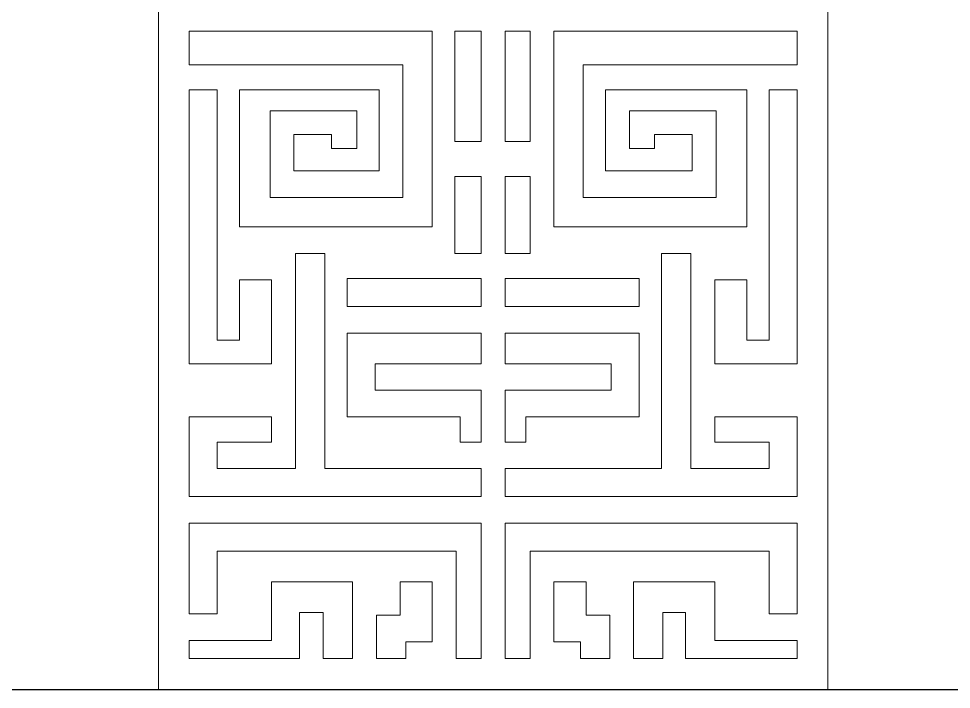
# Model space of a CAD drawing. Extents: x -66030 to 95157, y -13132 to 45879.
# Drawn here: x -33119 to -30513, y 24423 to 26297 of the extents above; entities that cross this region are included whole.
import ezdxf

# ---------------------------------------------------------------- set-up
doc = ezdxf.new("R2010")
doc.units = 0
doc.header["$LTSCALE"] = 100
doc.header["$MEASUREMENT"] = 0
doc.layers.get('0').update_dxf_attribs({"linetype": 'CONTINUOUS'})
doc.layers.add('3', color=11, linetype='CONTINUOUS')

msp = doc.modelspace()

# ---------------------------------------------------------------- linework, layer by layer
at = {"lineweight": 0}
for points in [[(-30858, 24422.6), (-32729, 24422.6), (-32729, 29168.3), (-30858, 29168.3), (-30858, 24422.6)], [(-30858, 24422.6), (-32729, 24422.6), (-32729, 29168.3), (-30858, 29168.3), (-30858, 24422.6)], [(-32471.2, 26168.5), (-32440, 26168.5), (-32436, 26168.5), (-32057.2, 26168.5), (-32045.5, 26168.5), (-32045.5, 25797.5), (-32416.5, 25797.5), (-32416.5, 26039.6), (-32174.3, 26039.6), (-32174.3, 25934.2), (-32244.7, 25934.2), (-32244.7, 25973.2), (-32350.1, 25973.2), (-32350.1, 25965.4), (-32350.1, 25891.2), (-32350.1, 25871.7), (-32127.5, 25871.7), (-32111.9, 25871.7), (-32111.9, 25910.7), (-32111.9, 25934.2), (-32111.9, 26024), (-32111.9, 26098.2), (-32467.3, 26098.2), (-32502.5, 26098.2), (-32502.5, 25715.4), (-31963.4, 25715.4), (-31963.4, 26262.3), (-32643.1, 26262.3), (-32643.1, 26168.5), (-32564.9, 26168.5), (-32471.2, 26168.5)], [(-32471.2, 26168.5), (-32440, 26168.5), (-32436, 26168.5), (-32436, 26168.5), (-32057.2, 26168.5), (-32045.5, 26168.5), (-32045.5, 25797.5), (-32416.5, 25797.5), (-32416.5, 26039.6), (-32174.3, 26039.6), (-32174.3, 25934.2), (-32244.7, 25934.2), (-32244.7, 25973.2), (-32350.1, 25973.2), (-32350.1, 25965.4), (-32350.1, 25965.4), (-32350.1, 25891.2), (-32350.1, 25891.2), (-32350.1, 25871.7), (-32127.5, 25871.7), (-32111.9, 25871.7), (-32111.9, 25910.7), (-32111.9, 25934.2), (-32111.9, 25934.2), (-32111.9, 26024), (-32111.9, 26024), (-32111.9, 26098.2), (-32467.3, 26098.2), (-32502.5, 26098.2), (-32502.5, 25715.4), (-31963.4, 25715.4), (-31963.4, 26262.3), (-32643.1, 26262.3), (-32643.1, 26168.5), (-32564.9, 26168.5), (-32471.2, 26168.5)], [(-31826.7, 25953.7), (-31900.9, 25953.7), (-31900.9, 26262.3), (-31826.7, 26262.3), (-31826.7, 25953.7)], [(-31826.7, 25953.7), (-31900.9, 25953.7), (-31900.9, 26262.3), (-31826.7, 26262.3), (-31826.7, 25953.7)], [(-31760.3, 25953.7), (-31690, 25953.7), (-31690, 26262.3), (-31760.3, 26262.3), (-31760.3, 25953.7)], [(-31760.3, 25953.7), (-31690, 25953.7), (-31690, 26262.3), (-31760.3, 26262.3), (-31760.3, 25953.7)], [(-31115.8, 26098.2), (-31084.6, 26098.2), (-31084.6, 25715.4), (-31623.6, 25715.4), (-31623.6, 26262.3), (-30944, 26262.3), (-30944, 26168.5), (-31022.1, 26168.5), (-31115.8, 26168.5), (-31143.2, 26168.5), (-31147.1, 26168.5), (-31533.8, 26168.5), (-31541.6, 26168.5), (-31541.6, 25797.5), (-31170.5, 25797.5), (-31170.5, 26039.6), (-31412.7, 26039.6), (-31412.7, 25934.2), (-31342.4, 25934.2), (-31342.4, 25973.2), (-31236.9, 25973.2), (-31236.9, 25965.4), (-31236.9, 25891.2), (-31236.9, 25871.7), (-31459.6, 25871.7), (-31479.1, 25871.7), (-31479.1, 25910.7), (-31479.1, 25934.2), (-31479.1, 26024), (-31479.1, 26098.2), (-31119.7, 26098.2), (-31115.8, 26098.2)], [(-31115.8, 26098.2), (-31084.6, 26098.2), (-31084.6, 25715.4), (-31623.6, 25715.4), (-31623.6, 26262.3), (-30944, 26262.3), (-30944, 26168.5), (-31022.1, 26168.5), (-31115.8, 26168.5), (-31143.2, 26168.5), (-31147.1, 26168.5), (-31147.1, 26168.5), (-31533.8, 26168.5), (-31541.6, 26168.5), (-31541.6, 25797.5), (-31170.5, 25797.5), (-31170.5, 26039.6), (-31412.7, 26039.6), (-31412.7, 25934.2), (-31342.4, 25934.2), (-31342.4, 25973.2), (-31236.9, 25973.2), (-31236.9, 25965.4), (-31236.9, 25965.4), (-31236.9, 25891.2), (-31236.9, 25891.2), (-31236.9, 25871.7), (-31459.6, 25871.7), (-31479.1, 25871.7), (-31479.1, 25910.7), (-31479.1, 25934.2), (-31479.1, 25934.2), (-31479.1, 26024), (-31479.1, 26098.2), (-31119.7, 26098.2), (-31115.8, 26098.2)], [(-32643.1, 26098.2), (-32564.9, 26098.2), (-32564.9, 25399.1), (-32502.5, 25399.1), (-32502.5, 25567), (-32412.6, 25567), (-32412.6, 25332.7), (-32643.1, 25332.7), (-32643.1, 26098.2)], [(-32643.1, 26098.2), (-32564.9, 26098.2), (-32564.9, 25399.1), (-32502.5, 25399.1), (-32502.5, 25567), (-32412.6, 25567), (-32412.6, 25332.7), (-32643.1, 25332.7), (-32643.1, 26098.2)], [(-30944, 26098.2), (-31022.1, 26098.2), (-31022.1, 25399.1), (-31084.6, 25399.1), (-31084.6, 25567), (-31174.4, 25567), (-31174.4, 25332.7), (-30944, 25332.7), (-30944, 26098.2)], [(-30944, 26098.2), (-31022.1, 26098.2), (-31022.1, 25399.1), (-31084.6, 25399.1), (-31084.6, 25567), (-31174.4, 25567), (-31174.4, 25332.7), (-30944, 25332.7), (-30944, 26098.2)], [(-31826.7, 25641.2), (-31900.9, 25641.2), (-31900.9, 25856.1), (-31826.7, 25856.1), (-31826.7, 25641.2)], [(-31826.7, 25641.2), (-31900.9, 25641.2), (-31900.9, 25856.1), (-31826.7, 25856.1), (-31826.7, 25641.2)], [(-31760.3, 25641.2), (-31690, 25641.2), (-31690, 25856.1), (-31760.3, 25856.1), (-31760.3, 25641.2)], [(-31760.3, 25641.2), (-31690, 25641.2), (-31690, 25856.1), (-31760.3, 25856.1), (-31760.3, 25641.2)], [(-31826.7, 24961.6), (-32643.1, 24961.6), (-32643.1, 25184.2), (-32412.6, 25184.2), (-32412.6, 25113.9), (-32564.9, 25113.9), (-32564.9, 25039.7), (-32346.2, 25039.7), (-32346.2, 25039.7), (-32346.2, 25641.2), (-32264.2, 25641.2), (-32264.2, 25039.7), (-32256.4, 25039.7), (-32256.4, 25039.7), (-31826.7, 25039.7), (-31826.7, 24961.6)], [(-31826.7, 24961.6), (-32643.1, 24961.6), (-32643.1, 25184.2), (-32412.6, 25184.2), (-32412.6, 25113.9), (-32564.9, 25113.9), (-32564.9, 25039.7), (-32346.2, 25039.7), (-32346.2, 25039.7), (-32346.2, 25641.2), (-32264.2, 25641.2), (-32264.2, 25039.7), (-32256.4, 25039.7), (-32256.4, 25039.7), (-31826.7, 25039.7), (-31826.7, 24961.6)], [(-31760.3, 24961.6), (-30944, 24961.6), (-30944, 25184.2), (-31174.4, 25184.2), (-31174.4, 25113.9), (-31022.1, 25113.9), (-31022.1, 25039.7), (-31240.8, 25039.7), (-31240.8, 25039.7), (-31240.8, 25641.2), (-31322.8, 25641.2), (-31322.8, 25039.7), (-31330.7, 25039.7), (-31330.7, 25039.7), (-31760.3, 25039.7), (-31760.3, 24961.6)], [(-31760.3, 24961.6), (-30944, 24961.6), (-30944, 25184.2), (-31174.4, 25184.2), (-31174.4, 25113.9), (-31022.1, 25113.9), (-31022.1, 25039.7), (-31240.8, 25039.7), (-31240.8, 25039.7), (-31240.8, 25641.2), (-31322.8, 25641.2), (-31322.8, 25039.7), (-31330.7, 25039.7), (-31330.7, 25039.7), (-31760.3, 25039.7), (-31760.3, 24961.6)], [(-31826.7, 25492.8), (-32201.7, 25492.8), (-32201.7, 25570.9), (-31826.7, 25570.9), (-31826.7, 25492.8)], [(-31826.7, 25492.8), (-32201.7, 25492.8), (-32201.7, 25570.9), (-31826.7, 25570.9), (-31826.7, 25492.8)], [(-31760.3, 25492.8), (-31385.3, 25492.8), (-31385.3, 25570.9), (-31760.3, 25570.9), (-31760.3, 25492.8)], [(-31760.3, 25492.8), (-31385.3, 25492.8), (-31385.3, 25570.9), (-31760.3, 25570.9), (-31760.3, 25492.8)], [(-31826.7, 25113.9), (-31885.3, 25113.9), (-31885.3, 25184.2), (-32201.7, 25184.2), (-32201.7, 25418.6), (-31826.7, 25418.6), (-31826.7, 25332.7), (-32123.6, 25332.7), (-32123.6, 25258.5), (-31826.7, 25258.5), (-31826.7, 25113.9)], [(-31826.7, 25113.9), (-31885.3, 25113.9), (-31885.3, 25184.2), (-32201.7, 25184.2), (-32201.7, 25418.6), (-31826.7, 25418.6), (-31826.7, 25332.7), (-32123.6, 25332.7), (-32123.6, 25258.5), (-31826.7, 25258.5), (-31826.7, 25113.9)], [(-31760.3, 25113.9), (-31701.7, 25113.9), (-31701.7, 25184.2), (-31385.3, 25184.2), (-31385.3, 25418.6), (-31760.3, 25418.6), (-31760.3, 25332.7), (-31463.5, 25332.7), (-31463.5, 25258.5), (-31760.3, 25258.5), (-31760.3, 25113.9)], [(-31760.3, 25113.9), (-31701.7, 25113.9), (-31701.7, 25184.2), (-31385.3, 25184.2), (-31385.3, 25418.6), (-31760.3, 25418.6), (-31760.3, 25332.7), (-31463.5, 25332.7), (-31463.5, 25258.5), (-31760.3, 25258.5), (-31760.3, 25113.9)], [(-31897, 24508.5), (-31897, 24660.8), (-31897, 24739), (-31897, 24809.3), (-32510.3, 24809.3), (-32564.9, 24809.3), (-32564.9, 24633.5), (-32643.1, 24633.5), (-32643.1, 24887.4), (-31826.7, 24887.4), (-31826.7, 24508.5), (-31897, 24508.5)], [(-31897, 24508.5), (-31897, 24660.8), (-31897, 24739), (-31897, 24809.3), (-32510.3, 24809.3), (-32510.3, 24809.3), (-32564.9, 24809.3), (-32564.9, 24633.5), (-32643.1, 24633.5), (-32643.1, 24887.4), (-31826.7, 24887.4), (-31826.7, 24508.5), (-31897, 24508.5)], [(-31690, 24508.5), (-31690, 24660.8), (-31690, 24739), (-31690, 24809.3), (-31076.8, 24809.3), (-31022.1, 24809.3), (-31022.1, 24633.5), (-30944, 24633.5), (-30944, 24887.4), (-31760.3, 24887.4), (-31760.3, 24508.5), (-31690, 24508.5)], [(-31690, 24508.5), (-31690, 24660.8), (-31690, 24739), (-31690, 24809.3), (-31076.8, 24809.3), (-31022.1, 24809.3), (-31022.1, 24633.5), (-30944, 24633.5), (-30944, 24887.4), (-31760.3, 24887.4), (-31760.3, 24508.5), (-31690, 24508.5)], [(-32643.1, 24559.3), (-32412.6, 24559.3), (-32412.6, 24633.5), (-32412.6, 24723.3), (-32186.1, 24723.3), (-32186.1, 24508.5), (-32268.1, 24508.5), (-32268.1, 24637.4), (-32334.5, 24637.4), (-32334.5, 24508.5), (-32643.1, 24508.5), (-32643.1, 24559.3)], [(-32643.1, 24559.3), (-32412.6, 24559.3), (-32412.6, 24633.5), (-32412.6, 24723.3), (-32186.1, 24723.3), (-32186.1, 24508.5), (-32268.1, 24508.5), (-32268.1, 24637.4), (-32334.5, 24637.4), (-32334.5, 24508.5), (-32643.1, 24508.5), (-32643.1, 24559.3)], [(-32119.7, 24508.5), (-32119.7, 24629.6), (-32053.3, 24629.6), (-32053.3, 24723.3), (-31963.4, 24723.3), (-31963.4, 24555.4), (-32037.6, 24555.4), (-32037.6, 24508.5), (-32119.7, 24508.5)], [(-32119.7, 24508.5), (-32119.7, 24629.6), (-32053.3, 24629.6), (-32053.3, 24723.3), (-31963.4, 24723.3), (-31963.4, 24555.4), (-32037.6, 24555.4), (-32037.6, 24508.5), (-32119.7, 24508.5)], [(-31467.4, 24508.5), (-31467.4, 24629.6), (-31533.8, 24629.6), (-31533.8, 24723.3), (-31623.6, 24723.3), (-31623.6, 24555.4), (-31549.4, 24555.4), (-31549.4, 24508.5), (-31467.4, 24508.5)], [(-31467.4, 24508.5), (-31467.4, 24629.6), (-31533.8, 24629.6), (-31533.8, 24723.3), (-31623.6, 24723.3), (-31623.6, 24555.4), (-31549.4, 24555.4), (-31549.4, 24508.5), (-31467.4, 24508.5)], [(-30944, 24559.3), (-31174.4, 24559.3), (-31174.4, 24633.5), (-31174.4, 24723.3), (-31401, 24723.3), (-31401, 24508.5), (-31318.9, 24508.5), (-31318.9, 24637.4), (-31256.4, 24637.4), (-31256.4, 24508.5), (-30944, 24508.5), (-30944, 24559.3)], [(-30944, 24559.3), (-31174.4, 24559.3), (-31174.4, 24633.5), (-31174.4, 24633.5), (-31174.4, 24723.3), (-31401, 24723.3), (-31401, 24508.5), (-31318.9, 24508.5), (-31318.9, 24637.4), (-31256.4, 24637.4), (-31256.4, 24508.5), (-30944, 24508.5), (-30944, 24559.3)]]:
    msp.add_lwpolyline(points, close=True, dxfattribs=at)
at = {"layer": '3'}
msp.add_line((-66009.4, 24422.6), (95156.9, 24422.6), dxfattribs=at)

doc.saveas('drawing.dxf')
